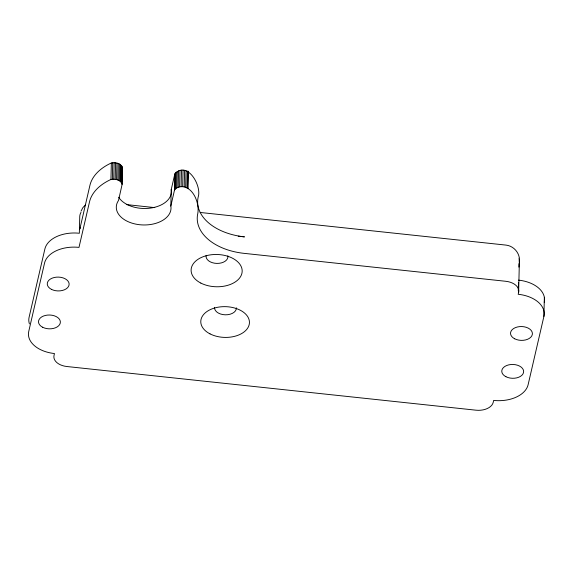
<?xml version="1.0" encoding="UTF-8"?>
<svg xmlns="http://www.w3.org/2000/svg" width="573" height="573" viewBox="0 0 573 573"><rect width="100%" height="100%" fill="white"/><g stroke="black" fill="none" stroke-linecap="round" stroke-linejoin="round"><path stroke-width="0.86" d="M519.36 262.52L519.081 258.208M544.35 297.287L543.899 316.432L528.127 384.676A30.405 19.217 1.4 0 1 493.661 400.42L493.224 402.318A15.206 9.605 1.4 0 1 475.991 410.189L66.876 366.519A15.206 9.605 1.4 0 1 54.02 355.432L54.464 353.541A30.405 19.217 1.4 0 1 28.757 331.373L44.529 263.129A30.405 19.217 1.4 0 1 78.988 247.386L89.503 201.897A54.729 34.588 1.4 0 1 110.94 179.464L111.341 162.976C115.402 162.18 121.583 163.226 122.493 168.018L122.085 184.506L118.518 200.464A27.368 17.297 1.4 0 0 139.712 224.731A27.368 17.297 1.4 0 0 170.826 206.051L174.464 190.293L174.872 173.805C187.407 160.504 201.925 185.795 198.201 196.969A54.729 34.588 1.4 0 0 244.47 236.864L241.806 236.577M110.94 179.464L112.329 179.256L112.731 162.768M112.329 179.256L113.755 179.213L114.156 162.718M122.085 184.506C121.705 181.218 118.074 179.707 115.18 179.313L115.588 162.825M116.563 179.571L116.971 163.083M117.866 179.972L118.267 163.484M119.041 180.502L119.442 164.014M120.065 181.154L120.466 164.666M120.903 181.899L121.304 165.411M121.526 182.723L121.934 166.234M121.927 183.604L122.328 167.115M170.826 206.051L171.227 189.563L174.872 173.805M174.464 190.293L175.009 189.376L175.41 172.888M175.009 189.376L175.825 188.546L176.226 172.058M175.825 188.546L176.892 187.844L177.293 171.348M176.892 187.844L178.16 187.285L178.561 170.797M178.16 187.285L179.578 186.898L179.986 170.41M179.578 186.898L181.104 186.698L181.505 170.21M543.899 316.432A30.405 19.217 1.4 0 0 518.193 294.271L518.629 292.373A15.206 9.605 1.4 0 0 505.78 281.286L244.062 253.352A54.729 34.588 1.4 0 1 197.8 213.457C199.576 203.838 193.86 187.872 182.665 186.691L183.066 170.202M184.198 186.884L184.606 170.396M185.659 187.256L186.06 170.768M186.977 187.808L187.378 171.32M518.279 290.733L518.472 282.783M518.859 267.118L518.945 263.644M518.629 292.373L519.417 259.813M122.407 168.92L122.493 168.018M81.029 211.158L82.856 207.684L85.527 204.812M181.104 186.698L182.665 186.691M113.755 179.213L115.18 179.313M126.318 204.575L154.782 207.619M200.142 212.461L506.088 245.115C512.849 245.853 518.422 251.454 519.382 258.137M238.253 236.205L240.03 236.391M236.398 307.851A10.944 6.919 1.4 0 1 225.304 314.813A10.944 6.919 1.4 0 1 214.531 307.336M227.861 255.845A10.944 6.919 1.4 0 1 216.845 263.408A10.944 6.919 1.4 0 1 206.165 255.336M518.536 280.133A30.405 19.217 1.4 0 1 544.243 302.3M80.442 227.381A15.206 9.605 1.4 0 0 79.833 229.007L89.911 185.408A54.729 34.588 1.4 0 1 111.341 162.976M80.994 212.382A15.206 11.682 13 0 0 79.74 216.766L79.339 233.254A30.405 19.217 1.4 0 0 44.873 248.997L29.101 317.241A30.405 19.217 1.4 0 0 29.416 323.91M171.227 189.563A27.368 17.297 1.4 0 1 150.771 208.056A27.368 17.297 1.4 0 1 118.64 197.212M187.923 171.148L187.514 187.636L188.102 188.503L188.503 172.015L187.923 171.148M210.04 333.887A24.331 15.378 1.4 0 0 249.191 324.597A24.331 15.378 1.4 0 0 216.107 307.608A24.331 15.378 1.4 0 0 210.04 333.887M200.822 283.069A25.541 16.144 1.4 0 0 241.913 273.321A25.541 16.144 1.4 0 0 207.197 255.486A25.541 16.144 1.4 0 0 200.822 283.069M505.923 376.705A10.944 6.919 1.4 0 0 523.536 372.529A10.944 6.919 1.4 0 0 508.659 364.886A10.944 6.919 1.4 0 0 505.923 376.705M514.683 338.793A10.944 6.919 1.4 0 0 532.296 334.618A10.944 6.919 1.4 0 0 517.419 326.975A10.944 6.919 1.4 0 0 514.683 338.793M42.653 327.255A10.944 6.919 1.4 0 0 60.265 323.079A10.944 6.919 1.4 0 0 45.389 315.437A10.944 6.919 1.4 0 0 42.653 327.255M51.42 289.344A10.944 6.919 1.4 0 0 69.025 285.168A10.944 6.919 1.4 0 0 54.148 277.525A10.944 6.919 1.4 0 0 51.42 289.344"/></g></svg>
